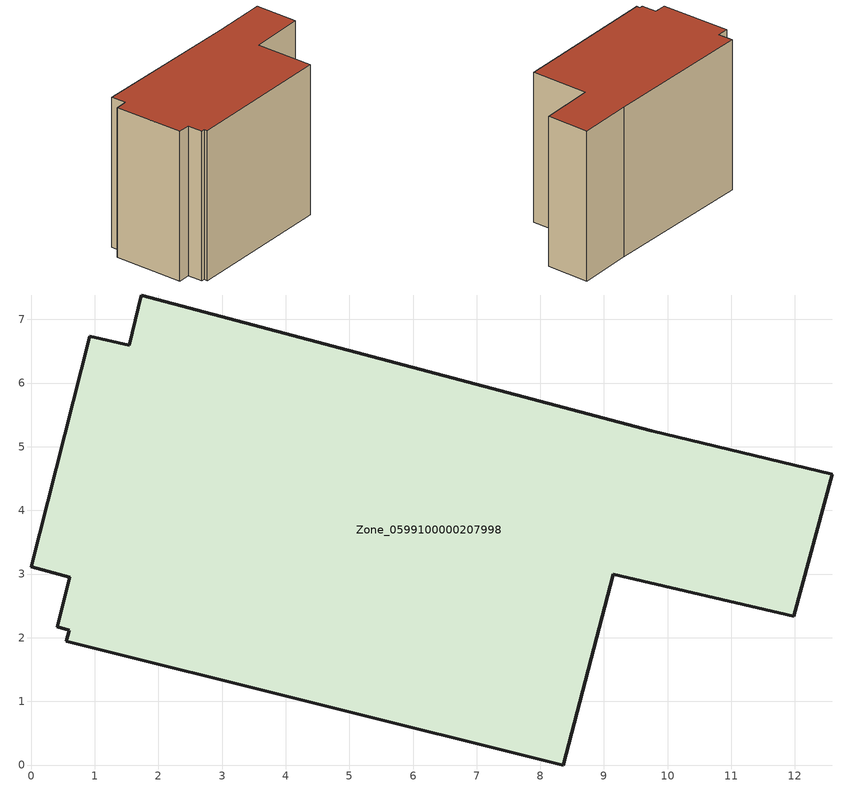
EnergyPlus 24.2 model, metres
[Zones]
Zone_0599100000207998
 floor ground (C_G): 8.36,0 0.56,1.94 0.6,2.11 0.41,2.17 0.61,2.95 0,3.11 0.92,6.73 1.54,6.59 1.73,7.38 9.74,5.25 12.59,4.57 11.98,2.34 9.15,3 z0
 wall outside (C_F): 1.54,6.59 0.92,6.73 0,3.11 0.61,2.95 0.41,2.17 0.6,2.11 0.56,1.94 8.36,0 9.15,3 11.98,2.34 12.59,4.57 9.74,5.25 1.73,7.38 1.54,6.59 z0:8.12
 roof outside (C_R): 11.98,2.34 12.59,4.57 9.74,5.25 1.73,7.38 1.54,6.59 0.92,6.73 0,3.11 0.61,2.95 0.41,2.17 0.6,2.11 0.56,1.94 8.36,0 9.15,3 z8.12
[BUILDING]
Pand.0599100000207998: North Axis=0; Terrain=City; Loads Convergence Tolerance Value=0.04; Temperature Convergence Tolerance Value=0.4; Solar Distribution=FullExterior; Maximum Number of Warmup Days=25; Minimum Number of Warmup Days=1
[Site:Location]
Rotterdam.The.Hague.AP_ZH_NLD Design_Conditions: Latitude=51.96; Longitude=4.45; Time Zone=1; Elevation=-4.5
[SITE:GROUNDTEMPERATURE:BUILDINGSURFACE]
18, 18, 18, 18, 18, 18, 18, 18, 18, 18, 18, 18
[MATERIAL] Thermal Absorptance=0.9; Solar Absorptance=0.7; Visible Absorptance=0.7
Name | Roughness | Thickness | Conductivity | Density | Specific Heat
G.TC.1946 | MediumSmooth | 0.15 | 1 | 540 | 1210
F.TC.1946 | Rough | 0.3 | 0.857143 | 1920 | 840
R.TC.1946 | MediumRough | 0.2 | 0.909091 | 1500 | 1000
[CONSTRUCTION]
C_G: G.TC.1946
C_F: F.TC.1946
C_R: R.TC.1946
[ZONE]
Zone_0599100000207998: Type=1; Multiplier=1; Ceiling Height=Autocalculate; Volume=Autocalculate; Floor Area=autocalculate; Part of Total Floor Area=Yes
[ZONEINFILTRATION:DESIGNFLOWRATE]
Infil_Zone_0599100000207998: Zone or ZoneList or Space or SpaceList=Zone_0599100000207998; Schedule=AlwaysOn; Design Flow Rate Calculation Method=Flow/Area; Flow Rate per Floor Area=0.003; Constant Term Coefficient=1; Temperature Term Coefficient=0; Velocity Term Coefficient=0; Velocity Squared Term Coefficient=0
[HVACTEMPLATE:ZONE:IDEALLOADSAIRSYSTEM]
Zone_0599100000207998: Maximum Heating Supply Air Temperature=50; Minimum Cooling Supply Air Temperature=13; Maximum Heating Supply Air Humidity Ratio=0.0156; Minimum Cooling Supply Air Humidity Ratio=0.0077; Heating Limit=NoLimit; Cooling Limit=NoLimit; Dehumidification Control Type=ConstantSensibleHeatRatio; Cooling Sensible Heat Ratio=0.7; Dehumidification Setpoint=60; Humidification Control Type=None; Humidification Setpoint=30; Outdoor Air Method=None; Outdoor Air Flow Rate per Person=0.00944; Outdoor Air Flow Rate per Zone Floor Area=0; Outdoor Air Flow Rate per Zone=0; Demand Controlled Ventilation Type=None; Outdoor Air Economizer Type=NoEconomizer; Heat Recovery Type=None; Sensible Heat Recovery Effectiveness=0.7; Latent Heat Recovery Effectiveness=0.65
[ZONECONTROL:THERMOSTAT]
ThermostatControl_Zone_0599100000207998: Zone or ZoneList=Zone_0599100000207998; Control Type Schedule=DualSetpointControlType; Control 1=Thermostat_Zone_0599100000207998; Temperature Difference Between Cutout And Setpoint=0
[THERMOSTATSETPOINT:DUALSETPOINT]
Thermostat_Zone_0599100000207998: Heating Setpoint Temperature Schedule=HeatingSetpoint_Zone_0599100000207998; Cooling Setpoint Temperature Schedule=CoolingSetpoint_Zone_0599100000207998
[SCHEDULE:COMPACT]
HeatingSetpoint_Zone_0599100000207998: Through: 12/31, For: AllDays, Until: 24:00, 21
CoolingSetpoint_Zone_0599100000207998: Through: 12/31, For: AllDays, Until: 24:00, 24
DualSetpointControlType: Through: 12/31, For: AllDays, Until: 24:00, 4
AlwaysOn: Through: 12/31, For: AllDays, Until: 24:00, 1
